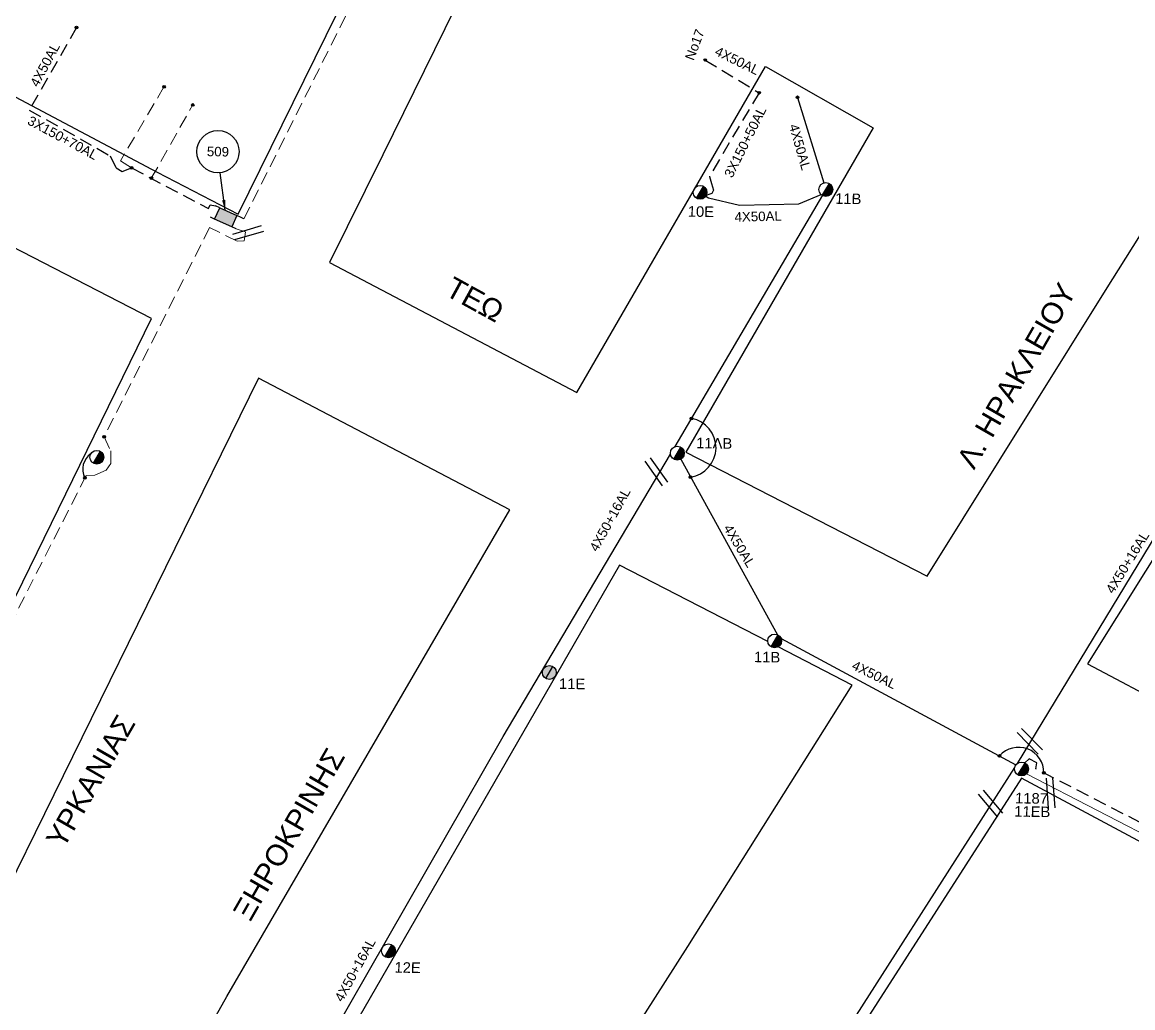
# Model space of a CAD drawing. Header units: millimetres. Extents: x 2875 to 4053, y 1200 to 1741.
# Drawn here: x 3423 to 3531.9, y 1351 to 1447.6 of the extents above; entities that cross this region are included whole.
import ezdxf

# ---------------------------------------------------------------- set-up
doc = ezdxf.new("R2010")
doc.units = ezdxf.units.MM
doc.linetypes.add('DASHED', pattern=[19.05, 12.7, -6.35])
for name, color, linetype in [('Link Box 4 Διευθύνσεων', 7, 'Continuous'), ('Γέφυρες Εναέριου Δικτύου', 7, 'Continuous'), ('Γυμνά εναέρια ΧΤ και ΦΟΠ (3Φ)   4x50+16AL', 7, 'Continuous'), ('Επιγραφές - Σχήματα', 7, 'Continuous'), ('Καλώδια ΧΤ   3x150+50AL', 7, 'DASHED'), ('Στύλος Ξύλινος', 7, 'Continuous'), ('Στύλος Ξύλινος @ 1', 7, 'Continuous'), ('Στύλος ΦΜ', 7, 'Continuous'), ('Στύλος ΦΜ @ 1', 7, 'Continuous'), ('Συνδέσεις', 7, 'Continuous'), ('Τομή', 7, 'Continuous'), ('Υπόβαθρο ΔΕΗ', 7, 'Continuous'), ('Υπόγεια καλώδια Παροχών ΧΤ   4x50AL', 7, 'DASHED')]:
    doc.layers.add(name, color=color, linetype=linetype)
doc.layers.add('Άγνωστα', color=7, linetype='Continuous', lineweight=5)
doc.styles.get("Standard").update_dxf_attribs({"font": 'ARIAL.TTF'})
doc.linetypes.add('SYN_LINE', pattern='A,0.5,-0.0001,["/\\/\\/\\/",Standard,S=0.1,R=0,X=0,Y=-0.05],-0.25', length=0.7501)
doc.dimstyles.new('ISO-25', dxfattribs={"dimtxt": 2.5, "dimasz": 1, "dimexe": 1.25, "dimexo": 0.625, "dimtad": 1, "dimtxsty": 'Standard', "dimcen": 2.5, "dimadec": 0, "dimazin": 0, "dimtfac": 1, "dimtmove": 0, "dimatfit": 3, "dimfxl": 1.25, "dimarcsym": 0})

# ---------------------------------------------------------------- blocks, each defined once
blk = doc.blocks.new('_ΣΥΝΔΕΣΗ')
at = {"layer": 'Συνδέσεις', "linetype": 'SYN_LINE', "ltscale": 40}
blk.add_hatch(color=256, dxfattribs=at).paths.add_polyline_path([(0.5, -0.01, 1), (-0.5, -0.01, 1)])
at = {"layer": 'Συνδέσεις'}
blk.add_circle((0, -0.01), 0.5, dxfattribs=at)
blk = doc.blocks.new('ΥΠΑΡΧΩΝ ΤΣΙΜΕΝΤΕΝΙΟΣ ΣΤΥΛΟΣ')
at = {"layer": 'Στύλος ΦΜ'}
blk.add_hatch(color=256, dxfattribs=at).paths.add_polyline_path([(-1.29, -2.28, 0.574793), (2.62, 0, 0.268822), (1.3, 2.27)])
blk.add_line((-1.29, -2.28), (1.3, 2.27), dxfattribs=at)
blk.add_circle((0, 0), 2.62, dxfattribs=at)
at = {"layer": 'Στύλος ΦΜ', "flags": 4}
for tag, p in [('ΑΡΙΘΜΟΣ', (-4.68, 8.05)), ('ΤΥΠΟΣ', (-4.91, 3.03))]:
    blk.add_attdef(tag, p, '', height=4, dxfattribs=at)
blk = doc.blocks.new('ΤΟΜΗ')
at = {"layer": 'Τομή', "ltscale": 40}
for p, q in [((-5.68, 0), (5.68, 0)), ((5.68, -2.33), (-5.68, -2.33))]:
    blk.add_line(p, q, dxfattribs=at)
blk = doc.blocks.new('LINK BOX 4 ΑΝΑΧΩΡΗΣΕΩΝ')
at = {"layer": 'Link Box 4 Διευθύνσεων', "ltscale": 40}
blk.add_hatch(color=256, dxfattribs=at).paths.add_polyline_path([(-3.54, 0), (-3.54, -4.67), (3.54, -4.67), (3.54, 0)])
for p, q in [((-3.54, 0), (-5.33, 0)), ((5.33, 0), (3.54, 0)), ((-3.54, -4.67), (-5.33, -4.67)), ((5.33, -4.67), (3.54, -4.67))]:
    blk.add_line(p, q, dxfattribs=at)
blk.add_lwpolyline([(-3.54, -4.67), (-3.54, 0), (3.54, 0), (3.54, -4.67)], close=True, dxfattribs=at)
blk = doc.blocks.new('ΥΠΑΡΧΩΝ ΞΥΛΙΝΟΣ ΣΤΥΛΟΣ')
at = {"layer": 'Στύλος Ξύλινος'}
h = blk.add_hatch(color=7, dxfattribs=at)
h.paths.add_polyline_path([(-2.62, 0, 0.270008), (-1.29, -2.28), (1.3, 2.27, 0.576266)])
h.paths.add_polyline_path([(-1.29, -2.28, 0.574793), (2.62, 0, 0.268822), (1.3, 2.27)])
at = {"layer": 'Στύλος Ξύλινος', "color": 7}
blk.add_line((-1.29, -2.28), (1.3, 2.27), dxfattribs=at)
blk.add_circle((0, 0), 2.62, dxfattribs=at)
at = {"layer": 'Στύλος Ξύλινος', "flags": 4}
for tag, p in [('ΑΡΙΘΜΟΣ', (-4.91, 8.6)), ('ΤΥΠΟΣ', (-4.85, 3.39))]:
    blk.add_attdef(tag, p, '', height=4, dxfattribs=at)

msp = doc.modelspace()

# ---------------------------------------------------------------- linework, layer by layer
at = {"layer": 'Άγνωστα', "color": 1, "linetype": 'DASHED', "ltscale": 0.1}
for points in [[(3444.691, 1428.366), (3459.122, 1457.123)], [(3436.853, 1441.304), (3432.581, 1434.042), (3433.679, 1433.358)], [(3435.613, 1432.342), (3439.666, 1439.523)]]:
    msp.add_lwpolyline(points, dxfattribs=at)
at = {"layer": 'Άγνωστα', "color": 6, "linetype": 'DASHED', "ltscale": 0.1}
for points in [[(3443.918, 1427.395), (3444.846, 1427.077), (3444.78, 1426.601), (3444.72, 1426.198), (3444.02, 1426.176), (3441.33, 1427.517), (3430.984, 1406.981)], [(3430.984, 1406.981), (3431.635, 1405.606), (3431.635, 1404.378), (3431.171, 1403.718), (3430.084, 1403.241), (3429.225, 1403.191), (3420.5, 1386.054)]]:
    msp.add_lwpolyline(points, dxfattribs=at)
at = {"layer": 'Άγνωστα', "color": 5}
msp.add_lwpolyline([(3521.428, 1373.944), (3535.345, 1366.731), (3542.775, 1362.675)], dxfattribs=at)
at = {"layer": 'Γέφυρες Εναέριου Δικτύου'}
for centre, radius, start, end in [((3488.072, 1405.923), 2.914, 278.24617, 79.85933), ((3520.652, 1374.053), 2.485, 359.43993, 138.7153)]:
    msp.add_arc(centre, radius, start, end, dxfattribs=at)
at = {"layer": 'Γυμνά εναέρια ΧΤ και ΦΟΠ (3Φ)   4x50+16AL', "color": 62}
msp.add_lwpolyline([(3501.754, 1431.244), (3486.964, 1406.027)], dxfattribs=at)
at = {"layer": 'Γυμνά εναέρια ΧΤ και ΦΟΠ (3Φ)   4x50+16AL', "color": 27}
msp.add_lwpolyline([(3441.269, 1327.178), (3442.274, 1328.839), (3453.148, 1347.98), (3470.123, 1377.598), (3486.523, 1405.277)], dxfattribs=at)
at = {"layer": 'Γυμνά εναέρια ΧΤ και ΦΟΠ (3Φ)   4x50+16AL', "color": 151}
msp.add_lwpolyline([(3535.773, 1400.02), (3534.754, 1398.471), (3520.523, 1374.949)], dxfattribs=at)
at = {"layer": 'Γυμνά εναέρια ΧΤ και ΦΟΠ (3Φ)   4x50+16AL', "color": 85}
msp.add_lwpolyline([(3478.325, 1308.203), (3490.826, 1328.008), (3500.191, 1343.124), (3500.191, 1343.124), (3520.276, 1374.555)], dxfattribs=at)
at = {"layer": 'Γυμνά εναέρια ΧΤ και ΦΟΠ (3Φ)   4x50+16AL', "color": 62, "linetype": 'DASHED', "ltscale": 0.1}
msp.add_lwpolyline([(3591.988, 1309.939), (3585.754, 1313.149), (3593.027, 1326.26), (3597.746, 1334.541), (3591.946, 1337.742), (3590.971, 1338.796), (3579.953, 1344.864), (3567.607, 1351.044), (3567.151, 1352.402), (3566.194, 1352.835), (3565.041, 1352.648), (3563.852, 1352.078), (3541.054, 1364.791), (3522.347, 1374.436), (3522.43, 1375.019), (3521.705, 1375.397), (3521.26, 1375.015)], dxfattribs=at)
at = {"layer": 'Επιγραφές - Σχήματα', "color": 1}
for points in [[(3441.213, 1429.37), (3441.393, 1429.752), (3441.899, 1429.632)], [(3444.691, 1428.366), (3444.415, 1428.497)]]:
    msp.add_lwpolyline(points, dxfattribs=at)
at = {"layer": 'Επιγραφές - Σχήματα'}
msp.add_circle((3442.146, 1434.955), 2.072, dxfattribs=at)
at = {"layer": 'Επιγραφές - Σχήματα', "color": 6}
msp.add_arc((3430.722, 1403.823), 1.832, 123.93309, 208.14921, dxfattribs=at)
at = {"layer": 'Καλώδια ΧΤ   3x150+50AL', "color": 62, "ltscale": 0.1}
msp.add_lwpolyline([(3495.214, 1440.729), (3490.335, 1432.53), (3490.552, 1431.816), (3490.736, 1431.181), (3490.575, 1430.859), (3489.838, 1430.601)], dxfattribs=at)
at = {"layer": 'Καλώδια ΧΤ   3x150+50AL', "color": 1, "ltscale": 0.1}
for points in [[(3423.646, 1439.036), (3431.582, 1434.545), (3432.164, 1433.365), (3432.76, 1433.023), (3433.679, 1433.358)], [(3433.679, 1433.358), (3441.214, 1429.369)]]:
    msp.add_lwpolyline(points, dxfattribs=at)
at = {"layer": 'Υπόβαθρο ΔΕΗ'}
for points in [[(3478.364, 1497.777), (3483.904, 1508.832), (3455.176, 1523.295), (3424.631, 1462.665), (3424.484, 1462.33), (3415.265, 1444.021), (3436.184, 1432.929), (3444.132, 1428.839), (3460.296, 1461.718), (3478.018, 1497.085)], [(3549.611, 1460.19), (3553.61, 1468.966), (3491.137, 1500.511), (3471.508, 1461.526), (3458.308, 1434.659), (3453.086, 1424.08), (3477.34, 1411.335), (3495.846, 1443.317), (3506.394, 1437.304), (3488.033, 1405.471), (3511.705, 1393.327), (3529.164, 1421.332), (3539.296, 1437.46), (3543.606, 1446.597), (3549.628, 1460.189)], [(3496.059, 1386.903), (3481.524, 1394.411), (3443.733, 1328.814), (3442.677, 1326.611), (3464.649, 1319.133), (3469.944, 1328.365), (3488.219, 1356.992), (3504.343, 1382.625), (3497.068, 1386.382)], [(3551.779, 1351.157), (3554.234, 1355.659), (3520.927, 1373.527), (3501.401, 1343.093), (3502.574, 1342.456)]]:
    msp.add_lwpolyline(points, dxfattribs=at)
for points in [[(3435.635, 1418.593), (3409.207, 1432.192), (3369.261, 1352.734), (3398.443, 1342.513)], [(3527.43, 1384.728), (3560.507, 1367.214), (3579.987, 1403.622), (3550, 1420.819)], [(3431.083, 1330.842), (3443.005, 1352.09), (3470.768, 1399.826), (3446.123, 1412.729), (3409.612, 1338.46)]]:
    msp.add_lwpolyline(points, close=True, dxfattribs=at)
at = {"layer": 'Υπόγεια καλώδια Παροχών ΧΤ   4x50AL', "color": 1, "ltscale": 0.1}
msp.add_lwpolyline([(3428.282, 1447.115), (3423.646, 1439.036)], dxfattribs=at)
at = {"layer": 'Υπόγεια καλώδια Παροχών ΧΤ   4x50AL', "color": 62, "ltscale": 0.1}
msp.add_lwpolyline([(3489.934, 1443.934), (3495.214, 1440.729)], dxfattribs=at)
at = {"layer": 'Υπόγεια καλώδια Παροχών ΧΤ   4x50AL', "color": 62, "linetype": 'SYN_LINE', "ltscale": 10}
msp.add_lwpolyline([(3498.981, 1440.277), (3501.555, 1431.893)], dxfattribs=at)
at = {"layer": 'Υπόγεια καλώδια Παροχών ΧΤ   4x50AL', "color": 62, "linetype": 'Continuous', "ltscale": 0.1}
for points in [[(3489.421, 1430.962), (3490.26, 1430.41), (3493.281, 1429.696), (3499.106, 1429.842), (3501.297, 1430.743)], [(3487.52, 1404.796), (3497.027, 1387.583)], [(3497.373, 1387.2), (3520.4, 1374.825)]]:
    msp.add_lwpolyline(points, dxfattribs=at)

# ---------------------------------------------------------------- block references
at = {"layer": 'Link Box 4 Διευθύνσεων', "xscale": 0.259041510370027, "yscale": 0.259041510370027, "zscale": 0.259041510370027, "rotation": 335.7097907690045}
msp.add_blockref('LINK BOX 4 ΑΝΑΧΩΡΗΣΕΩΝ', (3443.157, 1429.065), dxfattribs=at)
at = {"layer": 'Στύλος Ξύλινος @ 1', "ltscale": 40}
ref = msp.add_blockref('ΥΠΑΡΧΩΝ ΞΥΛΙΝΟΣ ΣΤΥΛΟΣ', (3474.643, 1383.872), dxfattribs=dict(at, xscale=0.2590415103700448, yscale=0.2590415103700448, zscale=0.2590415103700448, rotation=359.0199368875902))
ref.add_attrib('ΤΥΠΟΣ', '11E', (3475.582, 1382.272), dxfattribs={"layer": 'Στύλος Ξύλινος', "height": 1.0362, "rotation": 359.01994, "flags": 4})
at = {"layer": 'Στύλος ΦΜ @ 1', "ltscale": 40}
ref = msp.add_blockref('ΥΠΑΡΧΩΝ ΤΣΙΜΕΝΤΕΝΙΟΣ ΣΤΥΛΟΣ', (3489.421, 1430.962), dxfattribs=dict(at, xscale=0.2590415103700448, yscale=0.2590415103700448, zscale=0.2590415103700448, rotation=359.0199368875902))
ref.add_attrib('ΤΥΠΟΣ', '10E', (3488.21, 1428.581), dxfattribs={"layer": 'Στύλος ΦΜ', "height": 1.0362, "rotation": 359.01994, "flags": 4})
ref = msp.add_blockref('ΥΠΑΡΧΩΝ ΤΣΙΜΕΝΤΕΝΙΟΣ ΣΤΥΛΟΣ', (3501.754, 1431.244), dxfattribs=dict(at, xscale=0.2590415103700448, yscale=0.2590415103700448, zscale=0.2590415103700448, rotation=359.0199368875902))
ref.add_attrib('ΤΥΠΟΣ', '11B', (3502.66, 1429.842), dxfattribs={"layer": 'Στύλος ΦΜ', "height": 1.0362, "rotation": 359.01994, "flags": 4})
ref = msp.add_blockref('ΥΠΑΡΧΩΝ ΤΣΙΜΕΝΤΕΝΙΟΣ ΣΤΥΛΟΣ', (3487.192, 1405.389), dxfattribs=dict(at, xscale=0.2590415103700448, yscale=0.2590415103700448, zscale=0.2590415103700448, rotation=359.0199368875902))
ref.add_attrib('ΤΥΠΟΣ', '11ΛΒ', (3489.033, 1405.873), dxfattribs={"layer": 'Στύλος ΦΜ', "height": 1.0362, "rotation": 359.01994, "flags": 4})
at = {"layer": 'Στύλος ΦΜ @ 1', "ltscale": 40, "xscale": 0.2590415103700448, "yscale": 0.2590415103700448, "zscale": 0.2590415103700448, "rotation": 359.0199368875902}
msp.add_blockref('ΥΠΑΡΧΩΝ ΤΣΙΜΕΝΤΕΝΙΟΣ ΣΤΥΛΟΣ', (3430.275, 1404.984), dxfattribs=at)
at = {"layer": 'Στύλος ΦΜ @ 1', "ltscale": 40}
ref = msp.add_blockref('ΥΠΑΡΧΩΝ ΤΣΙΜΕΝΤΕΝΙΟΣ ΣΤΥΛΟΣ', (3496.734, 1386.972), dxfattribs=dict(at, xscale=0.2590415103700448, yscale=0.2590415103700448, zscale=0.2590415103700448, rotation=359.0199368875902))
ref.add_attrib('ΤΥΠΟΣ', '11B', (3494.708, 1384.893), dxfattribs={"layer": 'Στύλος ΦΜ', "height": 1.0362, "rotation": 359.01994, "flags": 4})
ref = msp.add_blockref('ΥΠΑΡΧΩΝ ΤΣΙΜΕΝΤΕΝΙΟΣ ΣΤΥΛΟΣ', (3520.939, 1374.413), dxfattribs=dict(at, xscale=0.2590415103700448, yscale=0.2590415103700448, zscale=0.2590415103700448, rotation=359.0199368875902))
ref.add_attrib('ΤΥΠΟΣ', '11EB', (3520.222, 1369.745), dxfattribs={"layer": 'Στύλος ΦΜ', "height": 1.0362, "rotation": 359.01994, "flags": 4})
ref.add_attrib('ΑΡΙΘΜΟΣ', '1187', (3520.306, 1371.046), dxfattribs={"layer": 'Στύλος ΦΜ', "height": 1.0362, "rotation": 359.01994, "flags": 4})
ref = msp.add_blockref('ΥΠΑΡΧΩΝ ΤΣΙΜΕΝΤΕΝΙΟΣ ΣΤΥΛΟΣ', (3458.863, 1356.575), dxfattribs=dict(at, xscale=0.2590415103700448, yscale=0.2590415103700448, zscale=0.2590415103700448, rotation=359.0199368875902))
ref.add_attrib('ΤΥΠΟΣ', '12E', (3459.448, 1354.444), dxfattribs={"layer": 'Στύλος ΦΜ', "height": 1.0362, "rotation": 359.01994, "flags": 4})
at = {"layer": 'Συνδέσεις', "xscale": 0.2590415103700448, "yscale": 0.2590415103700448, "zscale": 0.2590415103700448, "rotation": 359.0199368875902}
for p in [(3428.285, 1447.127), (3489.937, 1443.946), (3436.857, 1441.315), (3495.217, 1440.741), (3498.985, 1440.289), (3439.67, 1439.535), (3433.683, 1433.37), (3435.616, 1432.354), (3488.586, 1408.795), (3430.988, 1406.993), (3429.107, 1402.963), (3488.491, 1403.043), (3518.786, 1375.695), (3523.138, 1374.032)]:
    msp.add_blockref('_ΣΥΝΔΕΣΗ', p, dxfattribs=at)
at = {"layer": 'Τομή'}
for p, xscale, yscale, zscale, rotation in [((3445.021, 1427.296), 0.2590415103700347, 0.2590415103700347, 0.2590415103700347, 16.66193496961672), ((3485.386, 1403.734), 0.2590415103700899, 0.2590415103700899, 0.2590415103700899, 304.9429869661068), ((3521.973, 1377.344), 0.2590415103700654, 0.2590415103700654, 0.2590415103700654, 314.3013537237491), ((3523.491, 1372.03), 0.2590415103700529, 0.2590415103700529, 0.2590415103700529, 93.95220148944425), ((3518.125, 1371.201), 0.2590415103700708, 0.2590415103700708, 0.2590415103700708, 310.2902503982357)]:
    msp.add_blockref('ΤΟΜΗ', p, dxfattribs=dict(at, xscale=xscale, yscale=yscale, zscale=zscale, rotation=rotation))

# ---------------------------------------------------------------- texts
at = {"layer": 'Γυμνά εναέρια ΧΤ και ΦΟΠ (3Φ)   4x50+16AL', "color": 7, "char_height": 0.9325, "width": 87.23055, "attachment_point": 1}
for insert, rotation in [((3478.521, 1396.095), 61.11895), ((3529.146, 1392.014), 58.47433), ((3453.535, 1351.945), 61.11895)]:
    msp.add_mtext('4X50+16AL', dxfattribs=dict(at, insert=insert, rotation=rotation))
at = {"layer": 'Επιγραφές - Σχήματα', "color": 7, "insert": (3487.916, 1444.149), "char_height": 0.9325, "width": 87.23055, "attachment_point": 1, "rotation": 69.52165}
msp.add_mtext('No17', dxfattribs=at)
at = {"layer": 'Επιγραφές - Σχήματα'}
for s, insert, char_height, width, attachment_point, rotation in [('509', (3442.146, 1434.955), 0.9325, 10.2976, 5, 359.01994), ('ΤΕΩ', (3465.275, 1422.772), 2.0723, 20.52812, 1, 331.22922), ('Λ. ΗΡΑΚΛΕΙΟΥ', (3514.494, 1404.709), 2.07233, 20.52812, 1, 60.13736), ('ΥΡΚΑΝΙΑΣ', (3425.188, 1367.521), 2.0723, 20.52812, 1, 60.13736), ('ΞΗΡΟΚΡΙΝΗΣ', (3443.522, 1360.399), 2.0723, 20.52812, 1, 60.13736)]:
    msp.add_mtext(s, dxfattribs=dict(at, insert=insert, char_height=char_height, width=width, attachment_point=attachment_point, rotation=rotation))
at = {"layer": 'Καλώδια ΧΤ   3x150+50AL', "color": 7, "char_height": 0.9325, "width": 87.23055, "attachment_point": 1}
for s, insert, rotation in [('3X150+50AL', (3491.741, 1432.724), 63.45295), ('3X150+70AL', (3423.821, 1438.513), 331.74861)]:
    msp.add_mtext(s, dxfattribs=dict(at, insert=insert, rotation=rotation))
at = {"layer": 'Υπόγεια καλώδια Παροχών ΧΤ   4x50AL', "color": 7, "char_height": 0.9325, "width": 87.23055, "attachment_point": 1}
for insert, rotation in [((3423.676, 1441.656), 61.81094), ((3491.188, 1445.314), 333.99463), ((3499.031, 1437.766), 285.88753), ((3492.793, 1429.015), 1.34851), ((3492.476, 1398.522), 301.28016), ((3504.626, 1385.09), 333.99463)]:
    msp.add_mtext('4X50AL', dxfattribs=dict(at, insert=insert, rotation=rotation))

# ---------------------------------------------------------------- leaders
at = {"layer": 'Επιγραφές - Σχήματα'}
msp.add_leader([(3442.855, 1429.201), (3442.352, 1432.893)], dimstyle='ISO-25', override={"dimgap": 0.625, "dimtad": 0}, dxfattribs=at)

doc.saveas('drawing.dxf')
